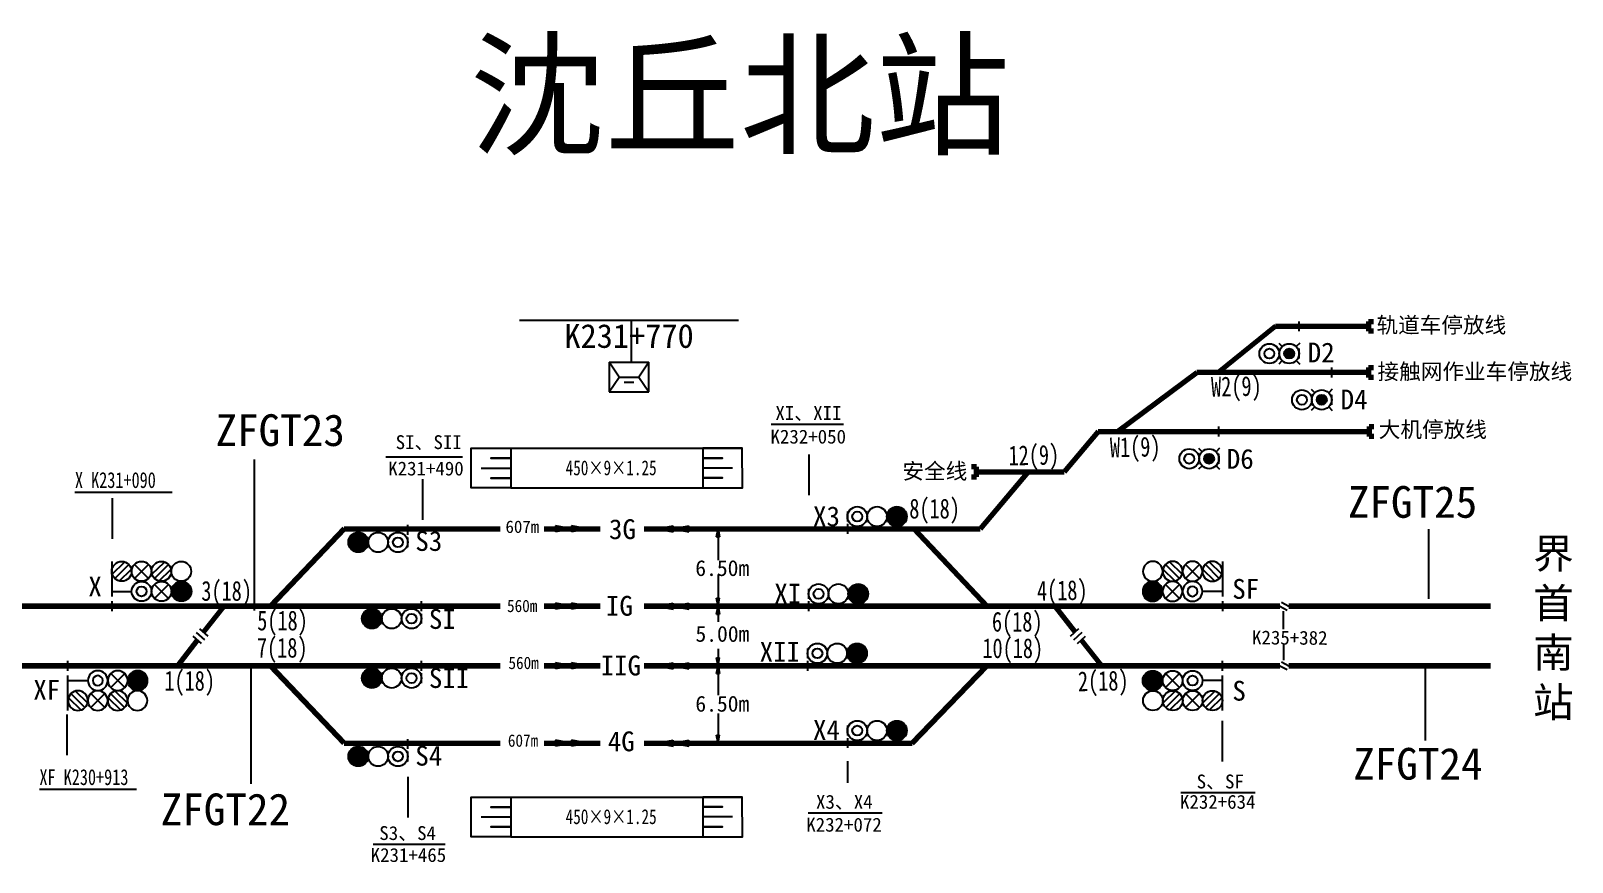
# Model space of a CAD drawing. Header units: millimetres. Extents: x -17381 to -15684, y 1883 to 2345.
# Drawn here: x -15862.2 to -15784.4, y 2027.8 to 2069.7 of the extents above; entities that cross this region are included whole.
import ezdxf
from ezdxf.enums import TextEntityAlignment as Align

# ---------------------------------------------------------------- set-up
doc = ezdxf.new("R2010")
doc.units = ezdxf.units.MM
for name, color, linetype in [('1', 1, 'Continuous'), ('D0', 7, 'Continuous'), ('供电臂', 7, 'Continuous'), ('修改', 4, 'Continuous'), ('站台', 7, 'Continuous')]:
    doc.layers.add(name, color=color, linetype=linetype)
doc.styles.get("Standard").update_dxf_attribs({"font": ''})
doc.styles.add('宋体', font='')
doc.styles.get('Standard').set_extended_font_data('SimSun')
doc.styles.get('宋体').set_extended_font_data('SimSun')

# ---------------------------------------------------------------- blocks, each defined once
blk = doc.blocks.new('21')
for p in [(0, 1), (0, -1)]:
    blk.add_line(p, (0, -1))
blk = doc.blocks.new('5')
for radius in [2, 1]:
    blk.add_circle((0, 0), radius)
blk = doc.blocks.new('*X193')
at = {"color": 0}
for p, q in [((50, 731.47), (52.03, 733.5)), ((50.01, 731.31), (52.19, 733.49)), ((50.01, 731.66), (51.84, 733.49)), ((50.03, 731.15), (52.35, 733.47)), ((50.03, 731.86), (51.64, 733.47)), ((50.06, 731.01), (52.49, 733.44)), ((50.09, 732.1), (51.4, 733.41)), ((50.1, 730.87), (52.63, 733.4)), ((50.15, 730.74), (52.76, 733.35)), ((50.2, 730.62), (52.88, 733.3)), ((50.21, 732.39), (51.11, 733.29)), ((50.27, 730.5), (53, 733.23)), ((50.33, 730.39), (53.11, 733.17)), ((50.41, 730.29), (53.21, 733.09)), ((50.49, 730.19), (53.31, 733.01)), ((50.57, 730.1), (53.4, 732.93)), ((50.66, 730.01), (53.49, 732.84)), ((50.76, 729.93), (53.57, 732.74)), ((50.86, 729.86), (53.64, 732.64)), ((50.97, 729.79), (53.71, 732.53)), ((51.08, 729.72), (53.78, 732.42)), ((51.2, 729.67), (53.83, 732.3)), ((51.33, 729.62), (53.88, 732.17)), ((51.46, 729.57), (53.93, 732.04)), ((51.6, 729.54), (53.96, 731.9)), ((51.75, 729.52), (53.98, 731.75)), ((51.92, 729.5), (54, 731.58)), ((52.09, 729.5), (54, 731.41)), ((52.29, 729.52), (53.98, 731.21)), ((52.51, 729.57), (53.93, 730.99)), ((52.78, 729.66), (53.84, 730.72)), ((53.2, 729.9), (53.6, 730.3))]:
    blk.add_line(p, q, dxfattribs=at)
blk = doc.blocks.new('1')
at = {"color": 90}
blk.add_circle((0, 0), 2, dxfattribs=at)
blk = doc.blocks.new('ta35')
at = {"color": 3}
blk.add_circle((6, 2.5), 2, dxfattribs=at)
for name, p in [('5', (2, 2.5)), ('21', (0, 2.5)), ('1', (10, 2.5)), ('21', (0, 0))]:
    blk.add_blockref(name, p)
at = {"layer": '1'}
blk.add_blockref('*X193', (-42, -729), dxfattribs=at)
blk.add_attdef('XHXX', text='', height=2.5).set_placement((-1.5, 1.5), align=Align.RIGHT)
at = {"flags": 1}
for tag, p in [('TAG2', (2, -3.5)), ('TAG1', (2, -5.8))]:
    blk.add_attdef(tag, p, '', height=2, dxfattribs=at)
blk = doc.blocks.new('ta36')
at = {"color": 3}
blk.add_circle((-6, -2.5), 2, dxfattribs=at)
at = {"rotation": 180}
for name, p in [('21', (0, 0)), ('1', (-10, -2.5)), ('5', (-2, -2.5)), ('21', (0, -2.5))]:
    blk.add_blockref(name, p, dxfattribs=at)
at = {"layer": '1', "rotation": 180}
blk.add_blockref('*X193', (42, 729), dxfattribs=at)
blk.add_attdef('XHXX', (1.5, -3.5), '', height=2.5)
at = {"flags": 1}
for tag, p in [('TAG2', (-8, -7.5)), ('TAG1', (-8, -9.8))]:
    blk.add_attdef(tag, p, '', height=2, dxfattribs=at)
blk = doc.blocks.new('2')
at = {"color": 50}
for p, q in [((-1.86, -0.52), (0.53, 1.82)), ((-1.41, -1.41), (1.41, 1.41)), ((-0.47, -1.91), (1.89, 0.41))]:
    blk.add_line(p, q, dxfattribs=at)
blk.add_circle((0, 0), 2, dxfattribs=at)
blk = doc.blocks.new('TA38')
for p, q in [((-8.65, -4.41), (-11.48, -1.59)), ((-11.48, -4.41), (-8.65, -1.59)), ((0, -3), (-4.03, -3)), ((0, -9.03), (0, -2)), ((-4.61, -8.45), (-7.43, -5.62)), ((-7.43, -8.45), (-4.61, -5.62))]:
    blk.add_line(p, q)
for centre in [(-14.08, -3), (-6.02, -7.04)]:
    blk.add_circle(centre, 2)
at = {"rotation": 180}
for name, p in [('21', (0, 0)), ('1', (-10.06, -3)), ('5', (-6.03, -3)), ('1', (-14.03, -7.04)), ('2', (-10.03, -7.04)), ('2', (-2.02, -7.04))]:
    blk.add_blockref(name, p, dxfattribs=at)
at = {"layer": '1', "rotation": 180}
blk.add_blockref('*X193', (37.92, 728.5), dxfattribs=at)
blk.add_attdef('TA38', (2, -4), '', height=2.5)
at = {"flags": 1}
for tag, p in [('TAG2', (-10.78, -12.75)), ('TAG1', (-10.78, -15.05))]:
    blk.add_attdef(tag, p, '', height=2, dxfattribs=at)
blk = doc.blocks.new('TA37')
for p, q in [((0, 9.03), (0, 2)), ((4.61, 8.45), (7.43, 5.62)), ((7.43, 8.45), (4.61, 5.62)), ((8.65, 4.41), (11.48, 1.59)), ((11.48, 4.41), (8.65, 1.59)), ((0, 3), (4.03, 3))]:
    blk.add_line(p, q)
for centre in [(6.02, 7.04), (14.08, 3)]:
    blk.add_circle(centre, 2)
for name, p in [('2', (2.02, 7.04)), ('2', (10.03, 7.04)), ('1', (14.03, 7.04)), ('5', (6.03, 3)), ('1', (10.06, 3)), ('21', (0, 0))]:
    blk.add_blockref(name, p)
at = {"layer": '1'}
blk.add_blockref('*X193', (-37.92, -728.5), dxfattribs=at)
blk.add_attdef('TA37', text='', height=2.5).set_placement((-2, 2), align=Align.RIGHT)
at = {"flags": 1}
for tag, p in [('TAG2', (9, -5.5)), ('TAG1', (9, -7.8))]:
    blk.add_attdef(tag, p, '', height=2, dxfattribs=at)
blk = doc.blocks.new('34')
for p, q in [((-1, 1), (0, 1)), ((0, 1), (0, -1)), ((0, -1), (-1, -1))]:
    blk.add_line(p, q)
blk = doc.blocks.new('19')
for p, q in [((-1.41, 1.41), (-2.12, 2.12)), ((1.41, 1.41), (2.12, 2.12)), ((-2.12, -2.12), (-1.41, -1.41)), ((2.12, -2.12), (1.41, -1.41))]:
    blk.add_line(p, q)
blk = doc.blocks.new('4')
blk.add_circle((0, 0), 2)
at = {"color": 170}
for radius in [1, 0.9, 0.8, 0.7, 0.6, 0.5, 0.4, 0.3, 0.2, 0.1]:
    blk.add_circle((0, 0), radius, dxfattribs=at)
blk.add_blockref('19', (0, 0))
blk = doc.blocks.new('TA40')
at = {"rotation": 180}
for name, p in [('21', (0, 0)), ('5', (-6, -5.5)), ('4', (-2, -5.5)), ('21', (0, -5.5))]:
    blk.add_blockref(name, p, dxfattribs=at)
blk.add_attdef('XHXX', (1.5, -6.5), '', height=2.5)
at = {"flags": 1}
for tag, p in [('TAG2', (-7, -11)), ('TAG1', (-7, -13.3))]:
    blk.add_attdef(tag, p, '', height=2, dxfattribs=at)

msp = doc.modelspace()

# ---------------------------------------------------------------- hatches: boundary and pattern name
at = {"lineweight": -3}
for points in [[(-15834.91, 2044.563), (-15835.71, 2044.713), (-15835.71, 2044.413)], [(-15834.11, 2044.563), (-15834.91, 2044.713), (-15834.91, 2044.413)], [(-15830.587, 2044.563), (-15829.787, 2044.413), (-15829.787, 2044.713)], [(-15829.787, 2044.563), (-15828.987, 2044.413), (-15828.987, 2044.713)], [(-15827.515, 2044.563), (-15827.59, 2044.163), (-15827.44, 2044.163)], [(-15827.515, 2040.663), (-15827.59, 2041.063), (-15827.44, 2041.063)], [(-15834.91, 2040.663), (-15835.71, 2040.813), (-15835.71, 2040.513)], [(-15834.11, 2040.663), (-15834.91, 2040.813), (-15834.91, 2040.513)], [(-15830.587, 2040.663), (-15829.787, 2040.513), (-15829.787, 2040.813)], [(-15829.787, 2040.663), (-15828.987, 2040.513), (-15828.987, 2040.813)], [(-15827.515, 2040.663), (-15827.59, 2040.263), (-15827.44, 2040.263)], [(-15834.91, 2037.663), (-15835.71, 2037.813), (-15835.71, 2037.513)], [(-15834.11, 2037.663), (-15834.91, 2037.813), (-15834.91, 2037.513)], [(-15830.587, 2037.663), (-15829.787, 2037.513), (-15829.787, 2037.813)], [(-15829.787, 2037.663), (-15828.987, 2037.513), (-15828.987, 2037.813)], [(-15827.515, 2037.663), (-15827.59, 2038.063), (-15827.44, 2038.063)], [(-15827.515, 2037.663), (-15827.59, 2037.263), (-15827.44, 2037.263)], [(-15827.515, 2033.763), (-15827.59, 2034.163), (-15827.44, 2034.163)], [(-15834.91, 2033.763), (-15835.71, 2033.913), (-15835.71, 2033.613)], [(-15834.11, 2033.763), (-15834.91, 2033.913), (-15834.91, 2033.613)], [(-15830.587, 2033.763), (-15829.787, 2033.613), (-15829.787, 2033.913)], [(-15829.787, 2033.763), (-15828.987, 2033.613), (-15828.987, 2033.913)]]:
    msp.add_hatch(color=0, dxfattribs=at).paths.add_polyline_path(points)

# ---------------------------------------------------------------- linework, layer by layer
at = {"color": 0, "lineweight": 70}
for p, q in [((-15794.691, 2055.035), (-15794.441, 2055.035)), ((-15794.691, 2055.035), (-15794.691, 2054.535)), ((-15799.379, 2054.785), (-15802.278, 2052.452)), ((-15799.379, 2054.785), (-15794.691, 2054.785)), ((-15794.441, 2054.535), (-15794.691, 2054.535)), ((-15794.691, 2052.702), (-15794.441, 2052.702)), ((-15794.691, 2052.702), (-15794.691, 2052.202)), ((-15803.354, 2052.452), (-15807.365, 2049.479)), ((-15794.691, 2052.452), (-15803.354, 2052.452)), ((-15794.441, 2052.202), (-15794.691, 2052.202)), ((-15808.334, 2049.479), (-15810.045, 2047.448)), ((-15808.334, 2049.479), (-15794.665, 2049.479)), ((-15794.665, 2049.729), (-15794.415, 2049.729)), ((-15794.665, 2049.729), (-15794.665, 2049.229)), ((-15794.415, 2049.229), (-15794.665, 2049.229)), ((-15814.47, 2047.698), (-15814.72, 2047.698)), ((-15814.72, 2047.198), (-15814.47, 2047.198)), ((-15814.47, 2047.448), (-15814.47, 2047.698)), ((-15814.47, 2047.448), (-15810.045, 2047.448)), ((-15814.47, 2047.198), (-15814.47, 2047.448)), ((-15811.873, 2047.448), (-15814.295, 2044.563)), ((-15817.632, 2044.563), (-15814.295, 2044.563))]:
    msp.add_line(p, q, dxfattribs=at)
at = {"color": 0, "lineweight": -3}
for p, q in [((-15833.009, 2052.975), (-15833.009, 2051.475)), ((-15832.509, 2052.225), (-15833.009, 2052.975)), ((-15833.009, 2052.975), (-15831.009, 2052.975)), ((-15831.009, 2052.975), (-15831.509, 2052.225)), ((-15831.009, 2051.475), (-15831.009, 2052.975)), ((-15833.009, 2051.475), (-15832.509, 2052.225)), ((-15832.509, 2052.225), (-15831.509, 2052.225)), ((-15832.259, 2051.975), (-15831.759, 2051.975)), ((-15831.509, 2052.225), (-15831.009, 2051.475)), ((-15833.009, 2051.475), (-15831.009, 2051.475)), ((-15822.914, 2046.262), (-15822.914, 2048.311)), ((-15842.413, 2045.024), (-15842.413, 2047.074)), ((-15858.064, 2044.063), (-15858.064, 2046.112)), ((-15835.71, 2044.713), (-15834.91, 2044.563)), ((-15834.91, 2044.563), (-15835.71, 2044.713)), ((-15835.71, 2044.713), (-15835.71, 2044.413)), ((-15834.91, 2044.563), (-15835.71, 2044.413)), ((-15834.91, 2044.713), (-15834.11, 2044.563)), ((-15834.11, 2044.563), (-15834.91, 2044.713)), ((-15834.91, 2044.713), (-15834.91, 2044.413)), ((-15834.91, 2044.563), (-15834.11, 2044.563)), ((-15834.11, 2044.563), (-15834.91, 2044.413)), ((-15830.587, 2044.563), (-15829.787, 2044.713)), ((-15829.787, 2044.563), (-15830.587, 2044.563)), ((-15829.787, 2044.413), (-15830.587, 2044.563)), ((-15830.587, 2044.563), (-15829.787, 2044.413)), ((-15829.787, 2044.563), (-15828.987, 2044.713)), ((-15829.787, 2044.413), (-15829.787, 2044.713)), ((-15828.987, 2044.413), (-15829.787, 2044.563)), ((-15829.787, 2044.563), (-15828.987, 2044.413)), ((-15828.987, 2044.413), (-15828.987, 2044.713)), ((-15827.59, 2044.163), (-15827.515, 2044.563)), ((-15827.515, 2044.563), (-15827.59, 2044.163)), ((-15827.59, 2044.163), (-15827.44, 2044.163)), ((-15827.515, 2044.563), (-15827.44, 2044.163)), ((-15827.59, 2041.063), (-15827.515, 2040.663)), ((-15827.515, 2040.663), (-15827.59, 2041.063)), ((-15827.59, 2041.063), (-15827.44, 2041.063)), ((-15827.515, 2040.663), (-15827.44, 2041.063)), ((-15835.71, 2040.813), (-15834.91, 2040.663)), ((-15834.91, 2040.663), (-15835.71, 2040.813)), ((-15835.71, 2040.813), (-15835.71, 2040.513)), ((-15834.91, 2040.663), (-15835.71, 2040.513)), ((-15834.91, 2040.813), (-15834.11, 2040.663)), ((-15834.11, 2040.663), (-15834.91, 2040.813)), ((-15834.91, 2040.813), (-15834.91, 2040.513)), ((-15834.91, 2040.663), (-15834.11, 2040.663)), ((-15834.11, 2040.663), (-15834.91, 2040.513)), ((-15830.587, 2040.663), (-15829.787, 2040.813)), ((-15829.787, 2040.663), (-15830.587, 2040.663)), ((-15829.787, 2040.513), (-15830.587, 2040.663)), ((-15830.587, 2040.663), (-15829.787, 2040.513)), ((-15829.787, 2040.663), (-15828.987, 2040.813)), ((-15829.787, 2040.513), (-15829.787, 2040.813)), ((-15828.987, 2040.513), (-15829.787, 2040.663)), ((-15829.787, 2040.663), (-15828.987, 2040.513)), ((-15828.987, 2040.513), (-15828.987, 2040.813)), ((-15827.59, 2040.263), (-15827.515, 2040.663)), ((-15827.515, 2040.663), (-15827.59, 2040.263)), ((-15827.59, 2040.263), (-15827.44, 2040.263)), ((-15827.515, 2040.663), (-15827.44, 2040.263)), ((-15798.988, 2039.505), (-15798.988, 2040.416)), ((-15798.984, 2038.731), (-15798.984, 2037.937)), ((-15835.71, 2037.813), (-15834.91, 2037.663)), ((-15834.91, 2037.663), (-15835.71, 2037.813)), ((-15835.71, 2037.813), (-15835.71, 2037.513)), ((-15834.91, 2037.813), (-15834.11, 2037.663)), ((-15834.11, 2037.663), (-15834.91, 2037.813)), ((-15834.91, 2037.813), (-15834.91, 2037.513)), ((-15830.587, 2037.663), (-15829.787, 2037.813)), ((-15829.787, 2037.663), (-15828.987, 2037.813)), ((-15829.787, 2037.513), (-15829.787, 2037.813)), ((-15828.987, 2037.513), (-15828.987, 2037.813)), ((-15827.59, 2038.063), (-15827.515, 2037.663)), ((-15827.515, 2037.663), (-15827.59, 2038.063)), ((-15827.59, 2038.063), (-15827.44, 2038.063)), ((-15827.515, 2037.663), (-15827.44, 2038.063)), ((-15834.91, 2037.663), (-15835.71, 2037.513)), ((-15834.91, 2037.663), (-15834.11, 2037.663)), ((-15834.11, 2037.663), (-15834.91, 2037.513)), ((-15829.787, 2037.663), (-15830.587, 2037.663)), ((-15829.787, 2037.513), (-15830.587, 2037.663)), ((-15830.587, 2037.663), (-15829.787, 2037.513)), ((-15828.987, 2037.513), (-15829.787, 2037.663)), ((-15829.787, 2037.663), (-15828.987, 2037.513)), ((-15827.59, 2037.263), (-15827.515, 2037.663)), ((-15827.515, 2037.663), (-15827.59, 2037.263)), ((-15827.59, 2037.263), (-15827.44, 2037.263)), ((-15827.515, 2037.663), (-15827.44, 2037.263)), ((-15860.367, 2033.154), (-15860.367, 2035.203)), ((-15802.061, 2032.826), (-15802.061, 2034.875)), ((-15827.59, 2034.163), (-15827.515, 2033.763)), ((-15827.515, 2033.763), (-15827.59, 2034.163)), ((-15827.59, 2034.163), (-15827.44, 2034.163)), ((-15827.515, 2033.763), (-15827.44, 2034.163)), ((-15835.71, 2033.913), (-15834.91, 2033.763)), ((-15834.91, 2033.763), (-15835.71, 2033.913)), ((-15835.71, 2033.913), (-15835.71, 2033.613)), ((-15834.91, 2033.763), (-15835.71, 2033.613)), ((-15834.91, 2033.913), (-15834.11, 2033.763)), ((-15834.11, 2033.763), (-15834.91, 2033.913)), ((-15834.91, 2033.913), (-15834.91, 2033.613)), ((-15834.91, 2033.763), (-15834.11, 2033.763)), ((-15834.11, 2033.763), (-15834.91, 2033.613)), ((-15830.587, 2033.763), (-15829.787, 2033.913)), ((-15829.787, 2033.763), (-15830.587, 2033.763)), ((-15829.787, 2033.613), (-15830.587, 2033.763)), ((-15830.587, 2033.763), (-15829.787, 2033.613)), ((-15829.787, 2033.763), (-15828.987, 2033.913)), ((-15829.787, 2033.613), (-15829.787, 2033.913)), ((-15828.987, 2033.613), (-15829.787, 2033.763)), ((-15829.787, 2033.763), (-15828.987, 2033.613)), ((-15828.987, 2033.613), (-15828.987, 2033.913)), ((-15820.984, 2032.845), (-15820.984, 2031.751)), ((-15843.149, 2030.008), (-15843.149, 2032.057))]:
    msp.add_line(p, q, dxfattribs=at)
at = {"color": 0}
for p, q in [((-15802.479, 2052.452), (-15802.229, 2052.452)), ((-15837.973, 2048.632), (-15826.289, 2048.636)), ((-15837.973, 2046.632), (-15826.288, 2046.636)), ((-15837.973, 2031.034), (-15826.289, 2031.038)), ((-15837.973, 2029.034), (-15826.288, 2029.038))]:
    msp.add_line(p, q, dxfattribs=at)
at = {"color": 5, "lineweight": -3}
for p, q in [((-15850.931, 2048.075), (-15850.931, 2040.453)), ((-15791.809, 2033.886), (-15791.809, 2037.614))]:
    msp.add_line(p, q, dxfattribs=at)
at = {"color": 5, "lineweight": 70}
for p, q in [((-15846.383, 2044.563), (-15850.099, 2040.663)), ((-15846.383, 2044.563), (-15838.515, 2044.563)), ((-15836.29, 2044.563), (-15833.461, 2044.563)), ((-15831.236, 2044.563), (-15817.632, 2044.563)), ((-15817.632, 2044.563), (-15813.95, 2040.663))]:
    msp.add_line(p, q, dxfattribs=at)
at = {"color": 1, "lineweight": -3}
for p, q in [((-15791.66, 2044.556), (-15791.66, 2041.038)), ((-15851.081, 2031.711), (-15851.081, 2037.614))]:
    msp.add_line(p, q, dxfattribs=at)
at = {"color": 5, "lineweight": 100}
for p, q in [((-15865.657, 2040.663), (-15860.823, 2040.663)), ((-15860.823, 2040.663), (-15838.515, 2040.663)), ((-15836.29, 2040.663), (-15833.461, 2040.663)), ((-15831.236, 2040.663), (-15817.632, 2040.663)), ((-15817.632, 2040.663), (-15799.169, 2040.663)), ((-15798.705, 2037.663), (-15788.541, 2037.663))]:
    msp.add_line(p, q, dxfattribs=at)
at = {"color": 7, "linetype": 'Continuous'}
for p, q in [((-15799.169, 2040.663), (-15798.791, 2040.465)), ((-15799.083, 2040.861), (-15798.705, 2040.663)), ((-15853.247, 2039.153), (-15853.661, 2039.53)), ((-15809.721, 2039.157), (-15809.308, 2039.534)), ((-15853.586, 2038.781), (-15854, 2039.158)), ((-15853.415, 2038.968), (-15853.829, 2039.345)), ((-15809.553, 2038.972), (-15809.139, 2039.349)), ((-15809.382, 2038.785), (-15808.969, 2039.162)), ((-15799.083, 2037.861), (-15798.705, 2037.663)), ((-15799.169, 2037.663), (-15798.791, 2037.465))]:
    msp.add_line(p, q, dxfattribs=at)
at = {"color": 1, "lineweight": 100}
for p, q in [((-15798.705, 2040.663), (-15788.541, 2040.663)), ((-15865.657, 2037.663), (-15860.823, 2037.663)), ((-15860.823, 2037.663), (-15838.515, 2037.663)), ((-15836.29, 2037.663), (-15833.461, 2037.663)), ((-15831.236, 2037.663), (-15817.632, 2037.663)), ((-15817.632, 2037.663), (-15799.169, 2037.663))]:
    msp.add_line(p, q, dxfattribs=at)
at = {"color": 1, "lineweight": 70}
for p, q in [((-15846.383, 2033.763), (-15850.099, 2037.663)), ((-15817.712, 2033.763), (-15813.95, 2037.663)), ((-15846.383, 2033.763), (-15838.515, 2033.763)), ((-15836.29, 2033.763), (-15833.461, 2033.763)), ((-15831.236, 2033.763), (-15817.712, 2033.763))]:
    msp.add_line(p, q, dxfattribs=at)
at = {"color": 0}
for points in [[(-15839.473, 2047.632), (-15837.973, 2047.632), (-15837.973, 2047.132), (-15838.973, 2047.132), (-15837.973, 2047.132), (-15837.973, 2046.632), (-15839.973, 2046.632), (-15839.973, 2048.632), (-15837.973, 2048.632), (-15837.973, 2048.132), (-15838.973, 2048.132), (-15837.973, 2048.132), (-15837.973, 2047.632)], [(-15826.788, 2047.636), (-15828.288, 2047.636), (-15828.288, 2047.136), (-15827.288, 2047.136), (-15828.288, 2047.136), (-15828.288, 2046.636), (-15826.288, 2046.636), (-15826.289, 2048.636), (-15828.289, 2048.636), (-15828.288, 2048.136), (-15827.288, 2048.136), (-15828.288, 2048.136), (-15828.288, 2047.636)], [(-15839.473, 2030.034), (-15837.973, 2030.034), (-15837.973, 2029.534), (-15838.973, 2029.534), (-15837.973, 2029.534), (-15837.973, 2029.034), (-15839.973, 2029.034), (-15839.973, 2031.034), (-15837.973, 2031.034), (-15837.973, 2030.534), (-15838.973, 2030.534), (-15837.973, 2030.534), (-15837.973, 2030.034)], [(-15826.788, 2030.038), (-15828.288, 2030.037), (-15828.288, 2029.537), (-15827.288, 2029.537), (-15828.288, 2029.537), (-15828.288, 2029.037), (-15826.288, 2029.038), (-15826.289, 2031.038), (-15828.289, 2031.037), (-15828.288, 2030.537), (-15827.288, 2030.537), (-15828.288, 2030.537), (-15828.288, 2030.037)]]:
    msp.add_lwpolyline(points, dxfattribs=at)
at = {"layer": 'D0', "color": 0}
for p, q in [((-15837.541, 2055.099), (-15826.477, 2055.099)), ((-15831.887, 2052.975), (-15831.887, 2055.099)), ((-15824.833, 2049.845), (-15821.178, 2049.845)), ((-15844.274, 2048.201), (-15840.417, 2048.201)), ((-15859.966, 2046.418), (-15855.061, 2046.418)), ((-15827.515, 2044.563), (-15827.515, 2042.98)), ((-15827.515, 2042.246), (-15827.515, 2040.663)), ((-15827.515, 2040.663), (-15827.515, 2040.663)), ((-15827.515, 2040.663), (-15827.515, 2039.87)), ((-15827.515, 2040.663), (-15827.515, 2040.663)), ((-15827.515, 2038.523), (-15827.515, 2037.663)), ((-15827.515, 2037.663), (-15827.515, 2036.185)), ((-15827.515, 2037.663), (-15827.515, 2037.663)), ((-15827.515, 2037.663), (-15827.515, 2037.663)), ((-15827.515, 2037.663), (-15827.515, 2037.663)), ((-15827.515, 2037.663), (-15827.515, 2037.663)), ((-15827.515, 2035.252), (-15827.515, 2033.763)), ((-15827.515, 2033.763), (-15827.515, 2033.763)), ((-15827.515, 2033.763), (-15827.515, 2033.763)), ((-15861.759, 2031.432), (-15856.853, 2031.432)), ((-15804.161, 2031.26), (-15800.405, 2031.26)), ((-15822.968, 2030.234), (-15819.227, 2030.234)), ((-15844.912, 2028.658), (-15841.286, 2028.658))]:
    msp.add_line(p, q, dxfattribs=at)
at = {"layer": '站台', "color": 5, "lineweight": 70}
for p, q in [((-15853.472, 2039.358), (-15852.454, 2040.659)), ((-15809.496, 2039.362), (-15810.514, 2040.663))]:
    msp.add_line(p, q, dxfattribs=at)
at = {"layer": '站台', "color": 1, "lineweight": 70}
for p, q in [((-15854.799, 2037.663), (-15853.783, 2038.961)), ((-15808.169, 2037.667), (-15809.185, 2038.965))]:
    msp.add_line(p, q, dxfattribs=at)

# ---------------------------------------------------------------- block references
at = {"color": 0}
ref = msp.add_blockref('TA40', (-15798.194, 2054.785), dxfattribs=dict(at, xscale=0.25, yscale=0.25, zscale=0.25))
ref.add_attrib('XHXX', 'D2', (-15797.759, 2052.966), dxfattribs={"height": 1})
ref = msp.add_blockref('TA40', (-15796.55, 2052.452), dxfattribs=dict(at, xscale=0.25, yscale=0.25, zscale=0.25))
ref.add_attrib('XHXX', 'D4', (-15796.097, 2050.594), dxfattribs={"height": 1})
ref = msp.add_blockref('TA40', (-15802.237, 2049.479), dxfattribs=dict(at, xscale=0.25, yscale=0.25, zscale=0.25))
ref.add_attrib('XHXX', 'D6', (-15801.842, 2047.598), dxfattribs={"height": 1})
at = {"color": 0, "linetype": 'Continuous', "lineweight": 70, "xscale": -0.25, "yscale": 0.25, "zscale": 0.25, "rotation": 180}
msp.add_blockref('34', (-15814.47, 2047.448), dxfattribs=at)
at = {"color": 0}
ref = msp.add_blockref('ta35', (-15820.989, 2044.563), dxfattribs=dict(at, xscale=0.25, yscale=0.25, zscale=0.25))
ref.add_attrib('XHXX', 'X3', dxfattribs={"height": 1, "style": '宋体'}).set_placement((-15821.364, 2044.701), align=Align.RIGHT)
ref = msp.add_blockref('ta36', (-15843.167, 2044.514), dxfattribs=dict(at, xscale=0.25, yscale=0.25, zscale=0.25))
ref.add_attrib('XHXX', 'S3', (-15842.792, 2043.455), dxfattribs={"height": 1, "style": '宋体'})
ref = msp.add_blockref('TA37', (-15858.112, 2040.663), dxfattribs=dict(at, xscale=0.25, yscale=0.25, zscale=0.25))
ref.add_attrib('TA37', 'X', dxfattribs={"height": 1, "style": '宋体'}).set_placement((-15858.612, 2041.163), align=Align.RIGHT)
ref = msp.add_blockref('TA38', (-15802.067, 2040.663), dxfattribs=dict(at, xscale=-0.25, yscale=0.25, zscale=0.25, rotation=180))
ref.add_attrib('TA38', 'SF', (-15801.567, 2041.038), dxfattribs={"height": 1, "style": '宋体'})
ref = msp.add_blockref('ta35', (-15822.942, 2040.663), dxfattribs=dict(at, xscale=0.25, yscale=0.25, zscale=0.25))
ref.add_attrib('XHXX', 'XI', dxfattribs={"height": 1, "style": '宋体'}).set_placement((-15823.317, 2040.801), align=Align.RIGHT)
ref = msp.add_blockref('ta36', (-15842.482, 2040.663), dxfattribs=dict(at, xscale=0.25, yscale=0.25, zscale=0.25))
ref.add_attrib('XHXX', 'SI', (-15842.107, 2039.521), dxfattribs={"height": 1, "style": '宋体'})
ref = msp.add_blockref('ta35', (-15823.002, 2037.663), dxfattribs=dict(at, xscale=0.25, yscale=0.25, zscale=0.25))
ref.add_attrib('XHXX', 'XII', dxfattribs={"height": 1, "style": '宋体'}).set_placement((-15823.377, 2037.862), align=Align.RIGHT)
ref = msp.add_blockref('TA37', (-15860.32, 2037.663), dxfattribs=dict(at, xscale=-0.25, yscale=0.25, zscale=0.25, rotation=180))
ref.add_attrib('TA37', 'XF', dxfattribs={"height": 1, "style": '宋体'}).set_placement((-15860.708, 2035.951), align=Align.RIGHT)
ref = msp.add_blockref('ta36', (-15842.482, 2037.663), dxfattribs=dict(at, xscale=0.25, yscale=0.25, zscale=0.25))
ref.add_attrib('XHXX', 'SII', (-15842.107, 2036.54), dxfattribs={"height": 1, "style": '宋体'})
ref = msp.add_blockref('TA38', (-15802.061, 2037.663), dxfattribs=dict(at, xscale=0.25, yscale=0.25, zscale=0.25))
ref.add_attrib('TA38', 'S', (-15801.561, 2035.901), dxfattribs={"height": 1, "style": '宋体'})
ref = msp.add_blockref('ta35', (-15820.989, 2033.766), dxfattribs=dict(at, xscale=0.25, yscale=0.25, zscale=0.25))
ref.add_attrib('XHXX', 'X4', dxfattribs={"height": 1, "style": '宋体'}).set_placement((-15821.364, 2033.924), align=Align.RIGHT)
ref = msp.add_blockref('ta36', (-15843.167, 2033.714), dxfattribs=dict(at, xscale=0.25, yscale=0.25, zscale=0.25))
ref.add_attrib('XHXX', 'S4', (-15842.792, 2032.624), dxfattribs={"height": 1, "style": '宋体'})

# ---------------------------------------------------------------- texts
at = {"color": 0, "width": 0.75}
for s, p in [('W2(9)', (-15802.624, 2051.235)), ('12(9)', (-15812.844, 2047.763)), ('W1(9)', (-15807.729, 2048.175)), ('4(18)', (-15811.411, 2040.938)), ('2(18)', (-15809.342, 2036.372))]:
    msp.add_text(s, height=1, rotation=1.24127, dxfattribs=at).set_placement(p)
for s, p in [('8(18)', (-15817.863, 2045.092)), ('3(18)', (-15853.588, 2040.94)), ('5(18)', (-15850.768, 2039.445)), ('6(18)', (-15813.692, 2039.385)), ('7(18)', (-15850.782, 2038.073)), ('10(18)', (-15814.174, 2038.049)), ('1(18)', (-15855.452, 2036.406))]:
    msp.add_text(s, height=1, dxfattribs=at).set_placement(p)
at = {"color": 0, "linetype": 'ByBlock', "style": '宋体'}
msp.add_text('607m', height=0.625, dxfattribs=at).set_placement((-15838.241, 2044.362))
at = {"color": 0, "linetype": 'ByBlock', "lineweight": 30, "style": '宋体'}
for s, p in [('3G', (-15833.02, 2044.052)), ('IG', (-15833.174, 2040.185)), ('IIG', (-15833.439, 2037.174)), ('4G', (-15833.078, 2033.348))]:
    msp.add_text(s, height=1, dxfattribs=at).set_placement(p)
at = {"color": 0, "linetype": 'ByBlock', "style": '宋体', "width": 0.9}
for s, p in [('560m', (-15838.163, 2040.37)), ('560m', (-15838.091, 2037.495)), ('607m', (-15838.121, 2033.575))]:
    msp.add_text(s, height=0.625, dxfattribs=at).set_placement(p)
at = {"color": 1, "lineweight": -3, "char_height": 1.6, "attachment_point": 1, "style": '宋体'}
for s, insert, width in [('{\\C5;ZFGT23}', (-15852.875, 2050.347), 6.93467), ('ZFGT25', (-15795.735, 2046.726), 6.93467), ('ZFGT22', (-15855.642, 2031.219), 6.96267)]:
    msp.add_mtext(s, dxfattribs=dict(at, insert=insert, width=width))
at = {"color": 0, "lineweight": -3, "insert": (-15787.03, 2044.074), "char_height": 1.5, "width": 3.21561, "attachment_point": 1, "style": '宋体'}
msp.add_mtext('\\pi0.64831;界\\P\\pi0.64831;首\\P\\pi0.64412;南\\P\\pi0.63993;站', dxfattribs=at)
at = {"color": 5, "lineweight": -3, "insert": (-15795.466, 2033.516), "char_height": 1.6, "width": 6.96267, "attachment_point": 1, "style": '宋体'}
msp.add_mtext('ZFGT24', dxfattribs=at)
at = {"layer": 'D0', "color": 0, "style": '宋体'}
for s, height, p in [('沈丘北站', 5, (-15840.054, 2063.956)), ('K231+770', 1.2, (-15835.271, 2053.698)), ('XI、XII', 0.7, (-15824.621, 2050.062)), ('K232+050', 0.7, (-15824.867, 2048.871)), ('SI、SII', 0.7, (-15843.782, 2048.591)), ('K231+490', 0.7, (-15844.159, 2047.261)), ('S、SF', 0.7, (-15803.362, 2031.473)), ('X3、X4', 0.7, (-15822.572, 2030.447)), ('K232+634', 0.7, (-15804.204, 2030.447)), ('S3、S4', 0.7, (-15844.608, 2028.871)), ('K232+072', 0.7, (-15823.063, 2029.292)), ('K231+465', 0.7, (-15845.043, 2027.764))]:
    msp.add_text(s, height=height, dxfattribs=at).set_placement(p)
at = {"layer": 'D0', "color": 0, "width": 0.75}
for p in [(-15832.909, 2047.272), (-15832.909, 2029.674)]:
    msp.add_text('450×9×1.25', height=0.75, dxfattribs=at).set_placement(p, align=Align.CENTER)
for s, p in [('X K231+090', (-15859.967, 2046.631)), ('XF K230+913', (-15861.759, 2031.644))]:
    msp.add_text(s, height=0.8, dxfattribs=at).set_placement(p)
at = {"layer": 'D0', "color": 0, "style": '宋体'}
for s, p in [('6.50m', (-15827.302, 2042.189)), ('5.00m', (-15827.294, 2038.871)), ('6.50m', (-15827.299, 2035.346))]:
    msp.add_text(s, height=0.8, dxfattribs=at).set_placement(p, align=Align.CENTER)
at = {"layer": '供电臂', "color": 7, "lineweight": -3, "style": '宋体'}
msp.add_text('K235+382', height=0.7, rotation=359.62295, dxfattribs=at).set_placement((-15800.57, 2038.741))
at = {"layer": '修改', "color": 0, "lineweight": 70, "style": '宋体'}
for s, p in [('轨道车停放线', (-15794.29, 2054.451)), ('接触网作业车停放线', (-15794.236, 2052.105)), ('大机停放线', (-15794.174, 2049.182))]:
    msp.add_text(s, height=0.8, dxfattribs=at).set_placement(p)
at = {"layer": '修改', "color": 0, "style": '宋体'}
msp.add_text('安全线', height=0.8, dxfattribs=at).set_placement((-15818.211, 2047.082))

doc.saveas('drawing.dxf')
